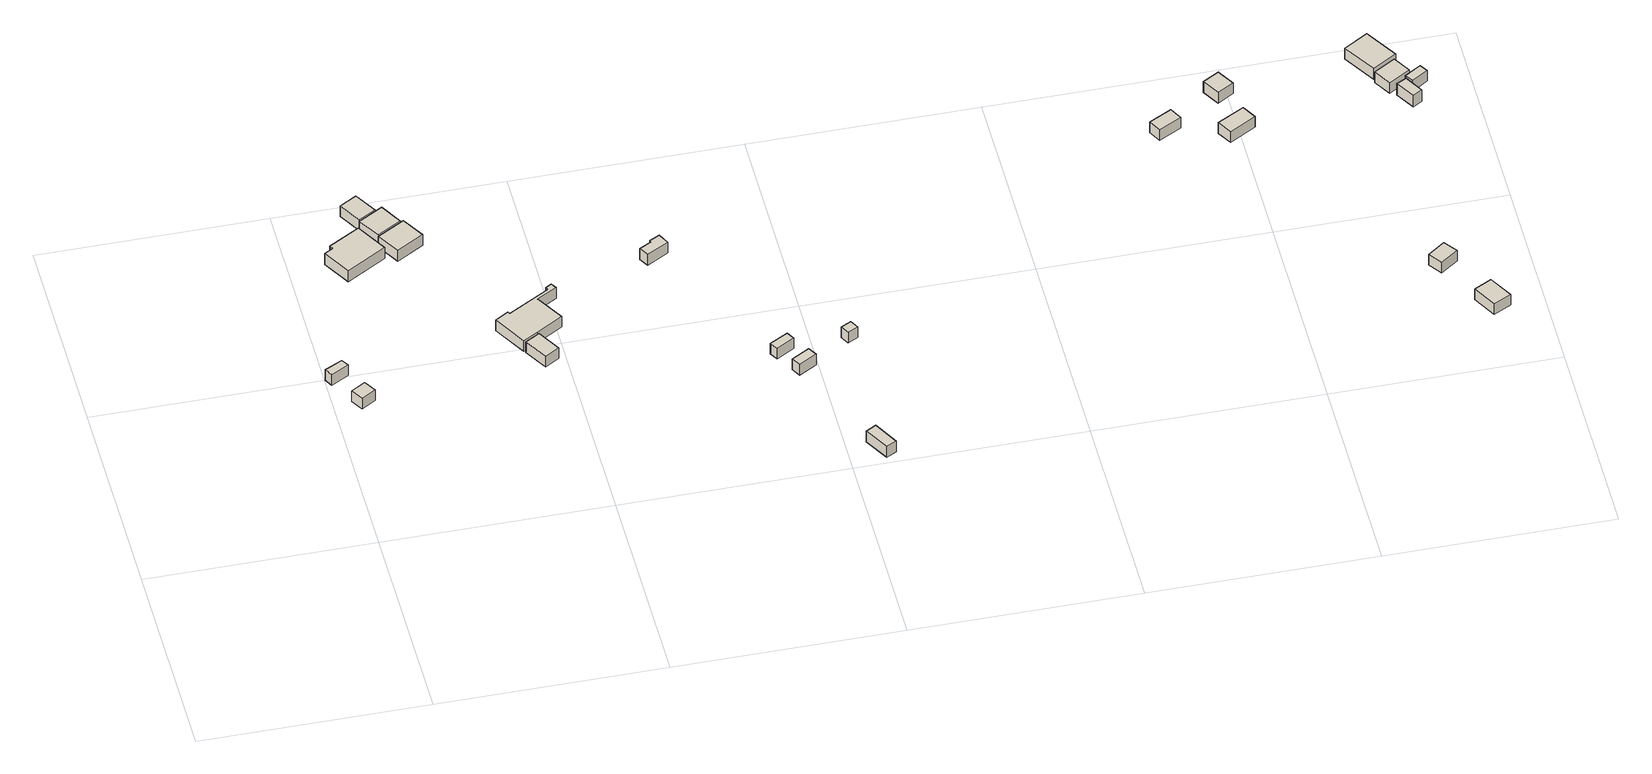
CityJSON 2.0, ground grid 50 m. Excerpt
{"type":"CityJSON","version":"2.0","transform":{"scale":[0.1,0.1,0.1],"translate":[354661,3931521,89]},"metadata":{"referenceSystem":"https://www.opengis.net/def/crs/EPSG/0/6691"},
"CityObjects":{
"building1":{"type":"Building","attributes":{"BuildingIDAttribute.prefecture":"14","BuildingIDAttribute.city":"14153","BuildingDetailAttribute.surveyYear":2015},"geometry":[{"type":"Solid","lod":"1","boundaries":[[[[0,1,2,3]],[[2,4,5,3]],[[1,6,4,2]],[[0,7,6,1]],[[3,5,7,0]],[[4,6,7,5]]]]}]},
"building2":{"type":"Building","attributes":{"BuildingIDAttribute.prefecture":"14","BuildingIDAttribute.city":"14153","BuildingDetailAttribute.surveyYear":2015},"geometry":[{"type":"Solid","lod":"1","boundaries":[[[[8,9,10,11]],[[10,12,13,11]],[[9,14,12,10]],[[8,15,14,9]],[[11,13,15,8]],[[12,14,15,13]]]]}]},
"building3":{"type":"Building","attributes":{"usage":"401","storeysAboveGround":1,"BuildingIDAttribute.prefecture":"14","BuildingIDAttribute.city":"14153","BuildingDetailAttribute.totalFloorArea":68.08,"BuildingDetailAttribute.buildingFootprintArea":68.08,"BuildingDetailAttribute.buildingStructureType":"601","BuildingDetailAttribute.buildingStructureOrgType":"1","BuildingDetailAttribute.orgUsage":"61","BuildingDetailAttribute.surveyYear":2015},"geometry":[{"type":"Solid","lod":"1","boundaries":[[[[16,17,18,19,20,21]],[[20,22,23,21]],[[19,24,22,20]],[[18,25,24,19]],[[17,26,25,18]],[[16,27,26,17]],[[21,23,27,16]],[[22,24,25,26,27,23]]]]}]},
"building4":{"type":"Building","attributes":{"BuildingIDAttribute.prefecture":"14","BuildingIDAttribute.city":"14153","BuildingDetailAttribute.surveyYear":2015},"geometry":[{"type":"Solid","lod":"1","boundaries":[[[[28,29,30,31]],[[30,32,33,31]],[[29,34,32,30]],[[28,35,34,29]],[[31,33,35,28]],[[32,34,35,33]]]]}]},
"building5":{"type":"Building","attributes":{"usage":"401","storeysAboveGround":1,"BuildingIDAttribute.prefecture":"14","BuildingIDAttribute.city":"14153","BuildingDetailAttribute.totalFloorArea":29.7,"BuildingDetailAttribute.buildingFootprintArea":29.7,"BuildingDetailAttribute.buildingStructureType":"601","BuildingDetailAttribute.buildingStructureOrgType":"1","BuildingDetailAttribute.orgUsage":"61","BuildingDetailAttribute.surveyYear":2015},"geometry":[{"type":"Solid","lod":"1","boundaries":[[[[36,37,38,39]],[[38,40,41,39]],[[37,42,40,38]],[[36,43,42,37]],[[39,41,43,36]],[[40,42,43,41]]]]}]},
"building6":{"type":"Building","attributes":{"usage":"401","storeysAboveGround":1,"BuildingIDAttribute.prefecture":"14","BuildingIDAttribute.city":"14153","BuildingDetailAttribute.totalFloorArea":40.86,"BuildingDetailAttribute.buildingFootprintArea":40.86,"BuildingDetailAttribute.buildingStructureType":"601","BuildingDetailAttribute.buildingStructureOrgType":"1","BuildingDetailAttribute.orgUsage":"61","BuildingDetailAttribute.surveyYear":2015},"geometry":[{"type":"Solid","lod":"1","boundaries":[[[[44,45,46,47]],[[46,48,49,47]],[[45,50,48,46]],[[44,51,50,45]],[[47,49,51,44]],[[48,50,51,49]]]]}]},
"building7":{"type":"Building","attributes":{"BuildingIDAttribute.prefecture":"14","BuildingIDAttribute.city":"14153","BuildingDetailAttribute.surveyYear":2015},"geometry":[{"type":"Solid","lod":"1","boundaries":[[[[52,53,54,55]],[[54,56,57,55]],[[53,58,56,54]],[[52,59,58,53]],[[55,57,59,52]],[[56,58,59,57]]]]}]},
"building8":{"type":"Building","attributes":{"BuildingIDAttribute.prefecture":"14","BuildingIDAttribute.city":"14153","BuildingDetailAttribute.surveyYear":2015},"geometry":[{"type":"Solid","lod":"1","boundaries":[[[[60,61,62,63,64,65,66,67,68,69,70]],[[69,71,72,70]],[[68,73,71,69]],[[67,74,73,68]],[[66,75,74,67]],[[65,76,75,66]],[[64,77,76,65]],[[63,78,77,64]],[[62,79,78,63]],[[61,80,79,62]],[[60,81,80,61]],[[70,72,81,60]],[[71,73,74,75,76,77,78,79,80,81,72]]]]}]},
"building9":{"type":"Building","attributes":{"BuildingIDAttribute.prefecture":"14","BuildingIDAttribute.city":"14153","BuildingDetailAttribute.surveyYear":2015},"geometry":[{"type":"Solid","lod":"1","boundaries":[[[[82,83,84,85,86,87]],[[86,88,89,87]],[[85,90,88,86]],[[84,91,90,85]],[[83,92,91,84]],[[82,93,92,83]],[[87,89,93,82]],[[88,90,91,92,93,89]]]]}]},
"building10":{"type":"Building","attributes":{"BuildingIDAttribute.prefecture":"14","BuildingIDAttribute.city":"14153","BuildingDetailAttribute.surveyYear":2015},"geometry":[{"type":"Solid","lod":"1","boundaries":[[[[94,95,96,97]],[[96,98,99,97]],[[95,100,98,96]],[[94,101,100,95]],[[97,99,101,94]],[[98,100,101,99]]]]}]},
"building11":{"type":"Building","attributes":{"BuildingIDAttribute.prefecture":"14","BuildingIDAttribute.city":"14153","BuildingDetailAttribute.surveyYear":2015},"geometry":[{"type":"Solid","lod":"1","boundaries":[[[[102,103,104,105]],[[104,106,107,105]],[[103,108,106,104]],[[102,109,108,103]],[[105,107,109,102]],[[106,108,109,107]]]]}]},
"building12":{"type":"Building","attributes":{"BuildingIDAttribute.prefecture":"14","BuildingIDAttribute.city":"14153","BuildingDetailAttribute.surveyYear":2015},"geometry":[{"type":"Solid","lod":"1","boundaries":[[[[110,111,112,113]],[[112,114,115,113]],[[111,116,114,112]],[[110,117,116,111]],[[113,115,117,110]],[[114,116,117,115]]]]}]},
"building13":{"type":"Building","attributes":{"BuildingIDAttribute.prefecture":"14","BuildingIDAttribute.city":"14153","BuildingDetailAttribute.surveyYear":2015},"geometry":[{"type":"Solid","lod":"1","boundaries":[[[[118,119,120,121]],[[120,122,123,121]],[[119,124,122,120]],[[118,125,124,119]],[[121,123,125,118]],[[122,124,125,123]]]]}]},
"building14":{"type":"Building","attributes":{"BuildingIDAttribute.prefecture":"14","BuildingIDAttribute.city":"14153","BuildingDetailAttribute.surveyYear":2015},"geometry":[{"type":"Solid","lod":"1","boundaries":[[[[126,127,128,129]],[[128,130,131,129]],[[127,132,130,128]],[[126,133,132,127]],[[129,131,133,126]],[[130,132,133,131]]]]}]},
"building15":{"type":"Building","attributes":{"usage":"451","storeysAboveGround":1,"BuildingIDAttribute.prefecture":"14","BuildingIDAttribute.city":"14153","BuildingDetailAttribute.totalFloorArea":25.91,"BuildingDetailAttribute.buildingFootprintArea":25.91,"BuildingDetailAttribute.buildingStructureType":"601","BuildingDetailAttribute.buildingStructureOrgType":"1","BuildingDetailAttribute.orgUsage":"200","BuildingDetailAttribute.surveyYear":2015},"geometry":[{"type":"Solid","lod":"1","boundaries":[[[[134,135,136,137]],[[136,138,139,137]],[[135,140,138,136]],[[134,141,140,135]],[[137,139,141,134]],[[138,140,141,139]]]]}]},
"building16":{"type":"Building","attributes":{"BuildingIDAttribute.prefecture":"14","BuildingIDAttribute.city":"14153","BuildingDetailAttribute.surveyYear":2015},"geometry":[{"type":"Solid","lod":"1","boundaries":[[[[142,143,144,145]],[[144,146,147,145]],[[143,148,146,144]],[[142,149,148,143]],[[145,147,149,142]],[[146,148,149,147]]]]}]},
"building17":{"type":"Building","attributes":{"BuildingIDAttribute.prefecture":"14","BuildingIDAttribute.city":"14153","BuildingDetailAttribute.surveyYear":2015},"geometry":[{"type":"Solid","lod":"1","boundaries":[[[[150,151,152,153]],[[152,154,155,153]],[[151,156,154,152]],[[150,157,156,151]],[[153,155,157,150]],[[154,156,157,155]]]]}]},
"building18":{"type":"Building","attributes":{"BuildingIDAttribute.prefecture":"14","BuildingIDAttribute.city":"14153","BuildingDetailAttribute.surveyYear":2015},"geometry":[{"type":"Solid","lod":"1","boundaries":[[[[158,159,160,161]],[[160,162,163,161]],[[159,164,162,160]],[[158,165,164,159]],[[161,163,165,158]],[[162,164,165,163]]]]}]},
"building19":{"type":"Building","attributes":{"BuildingIDAttribute.prefecture":"14","BuildingIDAttribute.city":"14153","BuildingDetailAttribute.surveyYear":2015},"geometry":[{"type":"Solid","lod":"1","boundaries":[[[[166,167,168,169]],[[168,170,171,169]],[[167,172,170,168]],[[166,173,172,167]],[[169,171,173,166]],[[170,172,173,171]]]]}]},
"building20":{"type":"Building","attributes":{"BuildingIDAttribute.prefecture":"14","BuildingIDAttribute.city":"14153","BuildingDetailAttribute.surveyYear":2015},"geometry":[{"type":"Solid","lod":"1","boundaries":[[[[174,175,176,177]],[[176,178,179,177]],[[175,180,178,176]],[[174,181,180,175]],[[177,179,181,174]],[[178,180,181,179]]]]}]},
"building21":{"type":"Building","attributes":{"measuredHeight":3.9,"BuildingIDAttribute.prefecture":"14","BuildingIDAttribute.city":"14153","BuildingDetailAttribute.surveyYear":2015},"geometry":[{"type":"Solid","lod":"1","boundaries":[[[[182,183,184,185]],[[184,186,187,185]],[[183,188,186,184]],[[182,189,188,183]],[[185,187,189,182]],[[186,188,189,187]]]]}]},
"building22":{"type":"Building","attributes":{"BuildingIDAttribute.prefecture":"14","BuildingIDAttribute.city":"14153","BuildingDetailAttribute.surveyYear":2015},"geometry":[{"type":"Solid","lod":"1","boundaries":[[[[190,191,192,193]],[[192,194,195,193]],[[191,196,194,192]],[[190,197,196,191]],[[193,195,197,190]],[[194,196,197,195]]]]}]}
},
"vertices":[
[41,520,2],[51,503,2],[11,482,2],[2,500,2],[11,482,32],[2,500,32],[51,503,32],[41,520,32],
[72,445,2],[88,418,2],[56,399,2],[40,426,2],[56,399,32],[40,426,32],[88,418,32],[72,445,32],
[201,822,10],[112,770,10],[76,832,10],[96,844,10],[92,852,10],[161,892,10],[92,852,40],[161,892,40],[96,844,40],[76,832,40],[112,770,40],[201,822,40],
[206,934,13],[168,912,13],[139,962,13],[177,984,13],[139,962,43],[177,984,43],[168,912,43],[206,934,43],
[221,939,13],[249,890,13],[195,859,13],[167,908,13],[195,859,43],[167,908,43],[249,890,43],[221,939,43],
[256,892,11],[285,842,11],[225,806,11],[195,857,11],[225,806,41],[195,857,41],[285,842,41],[256,892,41],
[482,447,11],[450,428,11],[420,480,11],[452,499,11],[420,480,41],[452,499,41],[450,428,41],[482,447,41],
[509,539,10],[449,504,10],[417,485,10],[374,559,10],[404,577,10],[407,572,10],[499,625,10],[496,631,10],[510,639,10],[517,626,10],[473,601,10],[517,626,40],[473,601,40],[510,639,40],[496,631,40],[499,625,40],[407,572,40],[404,577,40],[374,559,40],[417,485,40],[449,504,40],[509,539,40],
[711,703,9],[738,718,9],[737,722,9],[759,734,9],[772,709,9],[723,682,9],[772,709,39],[723,682,39],[759,734,39],[737,722,39],[738,718,39],[711,703,39],
[910,368,7],[950,390,7],[960,373,7],[920,350,7],[960,373,37],[920,350,37],[950,390,37],[910,368,37],
[943,312,7],[983,335,7],[994,315,7],[954,292,7],[994,315,37],[954,292,37],[983,335,37],[943,312,37],
[1072,3,15],[1041,58,15],[1064,71,15],[1094,15,15],[1064,71,45],[1094,15,45],[1041,58,45],[1072,3,45],
[1095,373,10],[1072,361,10],[1062,380,10],[1085,392,10],[1062,380,40],[1085,392,40],[1072,361,40],[1095,373,40],
[1881,829,19],[1830,802,19],[1815,830,19],[1866,857,19],[1815,830,49],[1866,857,49],[1830,802,49],[1881,829,49],
[1971,764,19],[1952,797,19],[2012,830,19],[2030,798,19],[2012,830,49],[2030,798,49],[1952,797,49],[1971,764,49],
[2009,906,19],[1972,885,19],[1950,924,19],[1986,945,19],[1950,924,49],[1986,945,49],[1972,885,49],[2009,906,49],
[2284,308,25],[2322,336,25],[2344,306,25],[2305,278,25],[2344,306,55],[2305,278,55],[2322,336,55],[2284,308,55],
[2352,181,29],[2391,202,29],[2420,149,29],[2381,128,29],[2420,149,59],[2381,128,59],[2391,202,59],[2352,181,59],
[2256,959,17],[2310,992,17],[2354,919,17],[2300,886,17],[2354,919,47],[2300,886,47],[2310,992,47],[2256,959,47],
[2348,905,17],[2371,866,17],[2323,837,17],[2300,876,17],[2323,837,47],[2300,876,47],[2371,866,47],[2348,905,47],
[2382,798,18],[2361,786,18],[2336,828,18],[2358,840,18],[2336,828,50],[2358,840,50],[2361,786,50],[2382,798,50],
[2359,850,18],[2395,873,18],[2406,855,18],[2370,832,18],[2406,855,48],[2370,832,48],[2395,873,48],[2359,850,48]
]}
